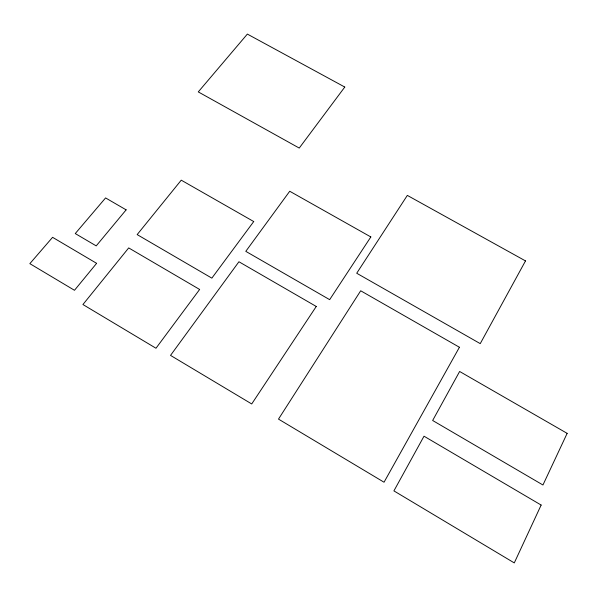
<?xml version="1.0" encoding="UTF-8"?>
<svg xmlns="http://www.w3.org/2000/svg" width="597" height="597" viewBox="0 0 597 597"><rect width="100%" height="100%" fill="white"/><g stroke="black" fill="none" stroke-linecap="round" stroke-linejoin="round"><path stroke-width="0.9" d="M541.143 505.055L514.278 562.911L393.908 490.883L424.012 436.198L541.143 505.055M567.15 433.355L542.949 484.995L432.653 420.489L459.63 371.476L567.15 433.355M525.502 260.911L480.242 343.633L356.715 273.239L407.333 195.398L525.502 260.911M459.429 347.26L384.043 482.227L278.493 419.109L360.692 290.776L459.429 347.26M370.834 236.949L329.663 299.657L245.785 251.344L289.724 191.249L370.834 236.949M316.261 306.462L251.718 403.953L170.526 355.394L238.927 261.755L316.261 306.462M253.732 221.547L211.853 278.135L137.161 234.599L181.249 180.167L253.732 221.547M199.637 289.455L155.981 348.245L82.931 304.53L128.698 247.912L199.637 289.455M344.782 87.05L299.239 148.071L198.271 91.908L247.359 34.089L344.782 87.05M96.61 263.329L74.483 290.291L29.85 263.65L52.588 237.322L96.61 263.329M126.139 209.853L96.214 245.889L75.259 233.561L105.579 197.928L126.139 209.853"/></g></svg>
